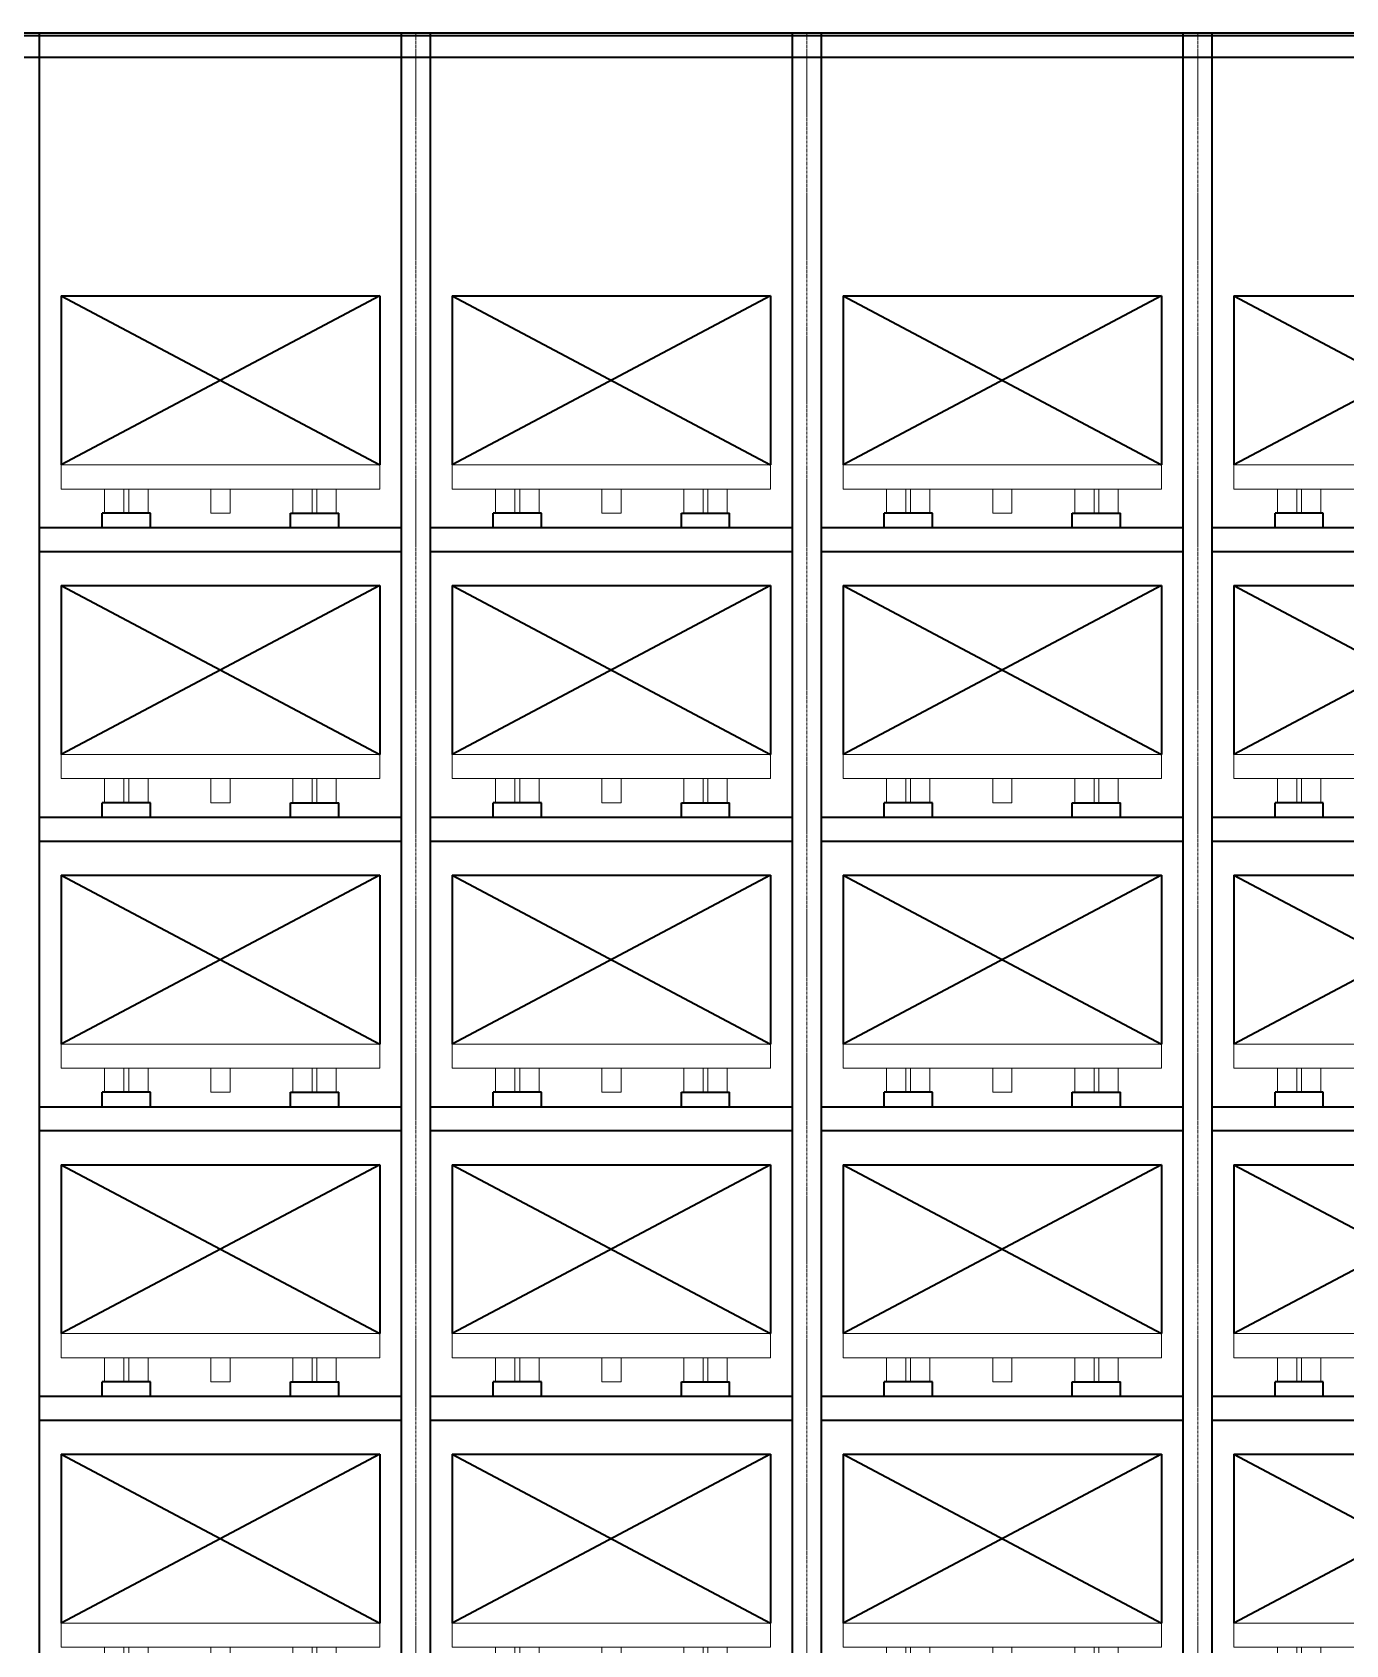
# Model space of a CAD drawing. Header units: millimetres. Extents: x -67280 to 67280, y -47520 to 47520.
# Drawn here: x 6342 to 11785, y 33085 to 39767 of the extents above; entities that cross this region are included whole.
import ezdxf

# ---------------------------------------------------------------- set-up
doc = ezdxf.new("R2010")
doc.units = ezdxf.units.MM
doc.linetypes.add('点画线', pattern=[18, 12, -2, 2, -2])
for name, color, linetype, lineweight in [('ACADCAXA细实线层', 3, 'Continuous', 18), ('EB0', 7, 'Continuous', 35), ('中心线层', 1, '点画线', 18), ('尺寸线层', 4, 'Continuous', 18), ('标注层AM_5', 3, 'Continuous', 25), ('粗实线层AM_0', 7, 'Continuous', 50)]:
    doc.layers.add(name, color=color, linetype=linetype, lineweight=lineweight)

# ---------------------------------------------------------------- blocks, each defined once
blk = doc.blocks.new('*X981')
at = {"layer": 'EB0'}
blk.add_line((1740, 0), (1740, 11200), dxfattribs=at)
blk = doc.blocks.new('*X1005')
at = {"layer": 'ACADCAXA细实线层', "linetype": 'Continuous', "lineweight": 18}
for p, q in [((0, 100), (0, 200)), ((0, 200), (1320, 200)), ((1320, 100), (1320, 200)), ((0, 100), (1320, 100)), ((180, 0), (180, 100)), ((260, 0), (260, 100)), ((280, 0), (280, 100)), ((360, 0), (360, 100)), ((620, 0), (620, 100)), ((700, 0), (700, 100)), ((960, 0), (960, 100)), ((1040, 0), (1040, 100)), ((1060, 0), (1060, 100)), ((1140, 0), (1140, 100)), ((180, 0), (260, 0)), ((280, 0), (360, 0)), ((620, 0), (700, 0)), ((1040, 0), (960, 0)), ((1060, 0), (1140, 0))]:
    blk.add_line(p, q, dxfattribs=at)
at = {"layer": 'EB0'}
for p, q in [((0, 900), (1320, 900)), ((1320, 900), (0, 200)), ((0, 900), (1320, 200)), ((0, 900), (0, 200)), ((1320, 900), (1320, 200))]:
    blk.add_line(p, q, dxfattribs=at)
blk = doc.blocks.new('*X1007')
at = {"layer": 'ACADCAXA细实线层', "linetype": 'Continuous', "lineweight": 18}
for p, q in [((0, 100), (0, 200)), ((0, 200), (1320, 200)), ((1320, 100), (1320, 200)), ((0, 100), (1320, 100)), ((180, 0), (180, 100)), ((260, 0), (260, 100)), ((280, 0), (280, 100)), ((360, 0), (360, 100)), ((620, 0), (620, 100)), ((700, 0), (700, 100)), ((960, 0), (960, 100)), ((1040, 0), (1040, 100)), ((1060, 0), (1060, 100)), ((1140, 0), (1140, 100)), ((180, 0), (260, 0)), ((280, 0), (360, 0)), ((620, 0), (700, 0)), ((1040, 0), (960, 0)), ((1060, 0), (1140, 0))]:
    blk.add_line(p, q, dxfattribs=at)
at = {"layer": 'EB0'}
for p, q in [((0, 900), (1320, 900)), ((1320, 900), (0, 200)), ((0, 900), (1320, 200)), ((0, 900), (0, 200)), ((1320, 900), (1320, 200))]:
    blk.add_line(p, q, dxfattribs=at)
blk = doc.blocks.new('*X1008')
at = {"layer": 'EB0'}
for p, q in [((260, 100), (260, 160)), ((460, 160), (260, 160)), ((260, 100), (260, 160)), ((460, 160), (260, 160)), ((460, 100), (460, 160)), ((460, 100), (460, 160)), ((1040, 100), (1040, 160)), ((1040, 160), (1240, 160)), ((1040, 100), (1040, 160)), ((1040, 160), (1240, 160)), ((1240, 100), (1240, 160)), ((1240, 100), (1240, 160)), ((0, 100), (1500, 100)), ((1500, 0), (0, 0))]:
    blk.add_line(p, q, dxfattribs=at)
at = {"layer": '标注层AM_5'}
for p, q in [((0, 100), (1500, 100)), ((1500, 100), (0, 100)), ((0, 0), (1500, 0))]:
    blk.add_line(p, q, dxfattribs=at)
blk = doc.blocks.new('*X1009')
at = {"layer": 'ACADCAXA细实线层', "linetype": 'Continuous', "lineweight": 18}
for p, q in [((0, 100), (0, 200)), ((0, 200), (1320, 200)), ((1320, 100), (1320, 200)), ((0, 100), (1320, 100)), ((180, 0), (180, 100)), ((260, 0), (260, 100)), ((280, 0), (280, 100)), ((360, 0), (360, 100)), ((620, 0), (620, 100)), ((700, 0), (700, 100)), ((960, 0), (960, 100)), ((1040, 0), (1040, 100)), ((1060, 0), (1060, 100)), ((1140, 0), (1140, 100)), ((180, 0), (260, 0)), ((280, 0), (360, 0)), ((620, 0), (700, 0)), ((1040, 0), (960, 0)), ((1060, 0), (1140, 0))]:
    blk.add_line(p, q, dxfattribs=at)
at = {"layer": 'EB0'}
for p, q in [((0, 900), (1320, 900)), ((1320, 900), (0, 200)), ((0, 900), (1320, 200)), ((0, 900), (0, 200)), ((1320, 900), (1320, 200))]:
    blk.add_line(p, q, dxfattribs=at)
blk = doc.blocks.new('*X1010')
at = {"layer": 'EB0'}
for p, q in [((260, 100), (260, 160)), ((460, 160), (260, 160)), ((260, 100), (260, 160)), ((460, 160), (260, 160)), ((460, 100), (460, 160)), ((460, 100), (460, 160)), ((1040, 100), (1040, 160)), ((1040, 160), (1240, 160)), ((1040, 100), (1040, 160)), ((1040, 160), (1240, 160)), ((1240, 100), (1240, 160)), ((1240, 100), (1240, 160)), ((0, 100), (1500, 100)), ((1500, 0), (0, 0))]:
    blk.add_line(p, q, dxfattribs=at)
at = {"layer": '标注层AM_5'}
for p, q in [((0, 100), (1500, 100)), ((1500, 100), (0, 100)), ((0, 0), (1500, 0))]:
    blk.add_line(p, q, dxfattribs=at)
blk = doc.blocks.new('*X1011')
at = {"layer": 'ACADCAXA细实线层', "linetype": 'Continuous', "lineweight": 18}
for p, q in [((0, 100), (0, 200)), ((0, 200), (1320, 200)), ((1320, 100), (1320, 200)), ((0, 100), (1320, 100)), ((180, 0), (180, 100)), ((260, 0), (260, 100)), ((280, 0), (280, 100)), ((360, 0), (360, 100)), ((620, 0), (620, 100)), ((700, 0), (700, 100)), ((960, 0), (960, 100)), ((1040, 0), (1040, 100)), ((1060, 0), (1060, 100)), ((1140, 0), (1140, 100)), ((180, 0), (260, 0)), ((280, 0), (360, 0)), ((620, 0), (700, 0)), ((1040, 0), (960, 0)), ((1060, 0), (1140, 0))]:
    blk.add_line(p, q, dxfattribs=at)
at = {"layer": 'EB0'}
for p, q in [((0, 900), (1320, 900)), ((1320, 900), (0, 200)), ((0, 900), (1320, 200)), ((0, 900), (0, 200)), ((1320, 900), (1320, 200))]:
    blk.add_line(p, q, dxfattribs=at)
blk = doc.blocks.new('*X1012')
at = {"layer": 'EB0'}
for p, q in [((260, 100), (260, 160)), ((460, 160), (260, 160)), ((260, 100), (260, 160)), ((460, 160), (260, 160)), ((460, 100), (460, 160)), ((460, 100), (460, 160)), ((1040, 100), (1040, 160)), ((1040, 160), (1240, 160)), ((1040, 100), (1040, 160)), ((1040, 160), (1240, 160)), ((1240, 100), (1240, 160)), ((1240, 100), (1240, 160)), ((0, 100), (1500, 100)), ((1500, 0), (0, 0))]:
    blk.add_line(p, q, dxfattribs=at)
at = {"layer": '标注层AM_5'}
for p, q in [((0, 100), (1500, 100)), ((1500, 100), (0, 100)), ((0, 0), (1500, 0))]:
    blk.add_line(p, q, dxfattribs=at)
blk = doc.blocks.new('*X1013')
at = {"layer": 'ACADCAXA细实线层', "linetype": 'Continuous', "lineweight": 18}
for p, q in [((0, 100), (0, 200)), ((0, 200), (1320, 200)), ((1320, 100), (1320, 200)), ((0, 100), (1320, 100)), ((180, 0), (180, 100)), ((260, 0), (260, 100)), ((280, 0), (280, 100)), ((360, 0), (360, 100)), ((620, 0), (620, 100)), ((700, 0), (700, 100)), ((960, 0), (960, 100)), ((1040, 0), (1040, 100)), ((1060, 0), (1060, 100)), ((1140, 0), (1140, 100)), ((180, 0), (260, 0)), ((280, 0), (360, 0)), ((620, 0), (700, 0)), ((1040, 0), (960, 0)), ((1060, 0), (1140, 0))]:
    blk.add_line(p, q, dxfattribs=at)
at = {"layer": 'EB0'}
for p, q in [((0, 900), (1320, 900)), ((1320, 900), (0, 200)), ((0, 900), (1320, 200)), ((0, 900), (0, 200)), ((1320, 900), (1320, 200))]:
    blk.add_line(p, q, dxfattribs=at)
blk = doc.blocks.new('*X1014')
at = {"layer": 'EB0'}
for p, q in [((260, 100), (260, 160)), ((460, 160), (260, 160)), ((260, 100), (260, 160)), ((460, 160), (260, 160)), ((460, 100), (460, 160)), ((460, 100), (460, 160)), ((1040, 100), (1040, 160)), ((1040, 160), (1240, 160)), ((1040, 100), (1040, 160)), ((1040, 160), (1240, 160)), ((1240, 100), (1240, 160)), ((1240, 100), (1240, 160)), ((0, 100), (1500, 100)), ((1500, 0), (0, 0))]:
    blk.add_line(p, q, dxfattribs=at)
at = {"layer": '标注层AM_5'}
for p, q in [((0, 100), (1500, 100)), ((1500, 100), (0, 100)), ((0, 0), (1500, 0))]:
    blk.add_line(p, q, dxfattribs=at)
blk = doc.blocks.new('*X998')
at = {"layer": 'EB0'}
for p, q in [((120, 0), (120, 11200)), ((1620, 0), (1620, 11200)), ((1740, 0), (1740, 11200))]:
    blk.add_line(p, q, dxfattribs=at)
at = {"layer": '中心线层'}
blk.add_line((1680, -3), (1680, 11203), dxfattribs=at)
at = {"layer": 'EB0'}
for name, p in [('*X1013', (210, 9210)), ('*X1011', (210, 8010)), ('*X1009', (210, 6810)), ('*X1007', (210, 5610)), ('*X1005', (210, 4410))]:
    blk.add_blockref(name, p, dxfattribs=at)
at = {"layer": '粗实线层AM_0'}
for name, p in [('*X1014', (120, 9050)), ('*X1012', (120, 7850)), ('*X1010', (120, 6650)), ('*X1008', (120, 5450))]:
    blk.add_blockref(name, p, dxfattribs=at)
blk = doc.blocks.new('*X1022')
at = {"layer": 'ACADCAXA细实线层', "linetype": 'Continuous', "lineweight": 18}
for p, q in [((0, 100), (0, 200)), ((0, 200), (1320, 200)), ((1320, 100), (1320, 200)), ((0, 100), (1320, 100)), ((180, 0), (180, 100)), ((260, 0), (260, 100)), ((280, 0), (280, 100)), ((360, 0), (360, 100)), ((620, 0), (620, 100)), ((700, 0), (700, 100)), ((960, 0), (960, 100)), ((1040, 0), (1040, 100)), ((1060, 0), (1060, 100)), ((1140, 0), (1140, 100)), ((180, 0), (260, 0)), ((280, 0), (360, 0)), ((620, 0), (700, 0)), ((1040, 0), (960, 0)), ((1060, 0), (1140, 0))]:
    blk.add_line(p, q, dxfattribs=at)
at = {"layer": 'EB0'}
for p, q in [((0, 900), (1320, 900)), ((1320, 900), (0, 200)), ((0, 900), (1320, 200)), ((0, 900), (0, 200)), ((1320, 900), (1320, 200))]:
    blk.add_line(p, q, dxfattribs=at)
blk = doc.blocks.new('*X1024')
at = {"layer": 'ACADCAXA细实线层', "linetype": 'Continuous', "lineweight": 18}
for p, q in [((0, 100), (0, 200)), ((0, 200), (1320, 200)), ((1320, 100), (1320, 200)), ((0, 100), (1320, 100)), ((180, 0), (180, 100)), ((260, 0), (260, 100)), ((280, 0), (280, 100)), ((360, 0), (360, 100)), ((620, 0), (620, 100)), ((700, 0), (700, 100)), ((960, 0), (960, 100)), ((1040, 0), (1040, 100)), ((1060, 0), (1060, 100)), ((1140, 0), (1140, 100)), ((180, 0), (260, 0)), ((280, 0), (360, 0)), ((620, 0), (700, 0)), ((1040, 0), (960, 0)), ((1060, 0), (1140, 0))]:
    blk.add_line(p, q, dxfattribs=at)
at = {"layer": 'EB0'}
for p, q in [((0, 900), (1320, 900)), ((1320, 900), (0, 200)), ((0, 900), (1320, 200)), ((0, 900), (0, 200)), ((1320, 900), (1320, 200))]:
    blk.add_line(p, q, dxfattribs=at)
blk = doc.blocks.new('*X1025')
at = {"layer": 'EB0'}
for p, q in [((260, 100), (260, 160)), ((460, 160), (260, 160)), ((260, 100), (260, 160)), ((460, 160), (260, 160)), ((460, 100), (460, 160)), ((460, 100), (460, 160)), ((1040, 100), (1040, 160)), ((1040, 160), (1240, 160)), ((1040, 100), (1040, 160)), ((1040, 160), (1240, 160)), ((1240, 100), (1240, 160)), ((1240, 100), (1240, 160)), ((0, 100), (1500, 100)), ((1500, 0), (0, 0))]:
    blk.add_line(p, q, dxfattribs=at)
at = {"layer": '标注层AM_5'}
for p, q in [((0, 100), (1500, 100)), ((1500, 100), (0, 100)), ((0, 0), (1500, 0))]:
    blk.add_line(p, q, dxfattribs=at)
blk = doc.blocks.new('*X1026')
at = {"layer": 'ACADCAXA细实线层', "linetype": 'Continuous', "lineweight": 18}
for p, q in [((0, 100), (0, 200)), ((0, 200), (1320, 200)), ((1320, 100), (1320, 200)), ((0, 100), (1320, 100)), ((180, 0), (180, 100)), ((260, 0), (260, 100)), ((280, 0), (280, 100)), ((360, 0), (360, 100)), ((620, 0), (620, 100)), ((700, 0), (700, 100)), ((960, 0), (960, 100)), ((1040, 0), (1040, 100)), ((1060, 0), (1060, 100)), ((1140, 0), (1140, 100)), ((180, 0), (260, 0)), ((280, 0), (360, 0)), ((620, 0), (700, 0)), ((1040, 0), (960, 0)), ((1060, 0), (1140, 0))]:
    blk.add_line(p, q, dxfattribs=at)
at = {"layer": 'EB0'}
for p, q in [((0, 900), (1320, 900)), ((1320, 900), (0, 200)), ((0, 900), (1320, 200)), ((0, 900), (0, 200)), ((1320, 900), (1320, 200))]:
    blk.add_line(p, q, dxfattribs=at)
blk = doc.blocks.new('*X1027')
at = {"layer": 'EB0'}
for p, q in [((260, 100), (260, 160)), ((460, 160), (260, 160)), ((260, 100), (260, 160)), ((460, 160), (260, 160)), ((460, 100), (460, 160)), ((460, 100), (460, 160)), ((1040, 100), (1040, 160)), ((1040, 160), (1240, 160)), ((1040, 100), (1040, 160)), ((1040, 160), (1240, 160)), ((1240, 100), (1240, 160)), ((1240, 100), (1240, 160)), ((0, 100), (1500, 100)), ((1500, 0), (0, 0))]:
    blk.add_line(p, q, dxfattribs=at)
at = {"layer": '标注层AM_5'}
for p, q in [((0, 100), (1500, 100)), ((1500, 100), (0, 100)), ((0, 0), (1500, 0))]:
    blk.add_line(p, q, dxfattribs=at)
blk = doc.blocks.new('*X1028')
at = {"layer": 'ACADCAXA细实线层', "linetype": 'Continuous', "lineweight": 18}
for p, q in [((0, 100), (0, 200)), ((0, 200), (1320, 200)), ((1320, 100), (1320, 200)), ((0, 100), (1320, 100)), ((180, 0), (180, 100)), ((260, 0), (260, 100)), ((280, 0), (280, 100)), ((360, 0), (360, 100)), ((620, 0), (620, 100)), ((700, 0), (700, 100)), ((960, 0), (960, 100)), ((1040, 0), (1040, 100)), ((1060, 0), (1060, 100)), ((1140, 0), (1140, 100)), ((180, 0), (260, 0)), ((280, 0), (360, 0)), ((620, 0), (700, 0)), ((1040, 0), (960, 0)), ((1060, 0), (1140, 0))]:
    blk.add_line(p, q, dxfattribs=at)
at = {"layer": 'EB0'}
for p, q in [((0, 900), (1320, 900)), ((1320, 900), (0, 200)), ((0, 900), (1320, 200)), ((0, 900), (0, 200)), ((1320, 900), (1320, 200))]:
    blk.add_line(p, q, dxfattribs=at)
blk = doc.blocks.new('*X1029')
at = {"layer": 'EB0'}
for p, q in [((260, 100), (260, 160)), ((460, 160), (260, 160)), ((260, 100), (260, 160)), ((460, 160), (260, 160)), ((460, 100), (460, 160)), ((460, 100), (460, 160)), ((1040, 100), (1040, 160)), ((1040, 160), (1240, 160)), ((1040, 100), (1040, 160)), ((1040, 160), (1240, 160)), ((1240, 100), (1240, 160)), ((1240, 100), (1240, 160)), ((0, 100), (1500, 100)), ((1500, 0), (0, 0))]:
    blk.add_line(p, q, dxfattribs=at)
at = {"layer": '标注层AM_5'}
for p, q in [((0, 100), (1500, 100)), ((1500, 100), (0, 100)), ((0, 0), (1500, 0))]:
    blk.add_line(p, q, dxfattribs=at)
blk = doc.blocks.new('*X1030')
at = {"layer": 'ACADCAXA细实线层', "linetype": 'Continuous', "lineweight": 18}
for p, q in [((0, 100), (0, 200)), ((0, 200), (1320, 200)), ((1320, 100), (1320, 200)), ((0, 100), (1320, 100)), ((180, 0), (180, 100)), ((260, 0), (260, 100)), ((280, 0), (280, 100)), ((360, 0), (360, 100)), ((620, 0), (620, 100)), ((700, 0), (700, 100)), ((960, 0), (960, 100)), ((1040, 0), (1040, 100)), ((1060, 0), (1060, 100)), ((1140, 0), (1140, 100)), ((180, 0), (260, 0)), ((280, 0), (360, 0)), ((620, 0), (700, 0)), ((1040, 0), (960, 0)), ((1060, 0), (1140, 0))]:
    blk.add_line(p, q, dxfattribs=at)
at = {"layer": 'EB0'}
for p, q in [((0, 900), (1320, 900)), ((1320, 900), (0, 200)), ((0, 900), (1320, 200)), ((0, 900), (0, 200)), ((1320, 900), (1320, 200))]:
    blk.add_line(p, q, dxfattribs=at)
blk = doc.blocks.new('*X1031')
at = {"layer": 'EB0'}
for p, q in [((260, 100), (260, 160)), ((460, 160), (260, 160)), ((260, 100), (260, 160)), ((460, 160), (260, 160)), ((460, 100), (460, 160)), ((460, 100), (460, 160)), ((1040, 100), (1040, 160)), ((1040, 160), (1240, 160)), ((1040, 100), (1040, 160)), ((1040, 160), (1240, 160)), ((1240, 100), (1240, 160)), ((1240, 100), (1240, 160)), ((0, 100), (1500, 100)), ((1500, 0), (0, 0))]:
    blk.add_line(p, q, dxfattribs=at)
at = {"layer": '标注层AM_5'}
for p, q in [((0, 100), (1500, 100)), ((1500, 100), (0, 100)), ((0, 0), (1500, 0))]:
    blk.add_line(p, q, dxfattribs=at)
blk = doc.blocks.new('*X1015')
at = {"layer": 'EB0'}
for p, q in [((0, 0), (0, 11200)), ((120, 0), (120, 11200)), ((1620, 0), (1620, 11200)), ((1740, 0), (1740, 11200))]:
    blk.add_line(p, q, dxfattribs=at)
at = {"layer": '中心线层'}
for p, q in [((60, -3), (60, 11203)), ((1680, -3), (1680, 11203))]:
    blk.add_line(p, q, dxfattribs=at)
at = {"layer": 'EB0'}
for name, p in [('*X1030', (210, 9210)), ('*X1028', (210, 8010)), ('*X1026', (210, 6810)), ('*X1024', (210, 5610)), ('*X1022', (210, 4410))]:
    blk.add_blockref(name, p, dxfattribs=at)
at = {"layer": '粗实线层AM_0'}
for name, p in [('*X1031', (120, 9050)), ('*X1029', (120, 7850)), ('*X1027', (120, 6650)), ('*X1025', (120, 5450))]:
    blk.add_blockref(name, p, dxfattribs=at)
blk = doc.blocks.new('*X1039')
at = {"layer": 'ACADCAXA细实线层', "linetype": 'Continuous', "lineweight": 18}
for p, q in [((0, 100), (0, 200)), ((0, 200), (1320, 200)), ((1320, 100), (1320, 200)), ((0, 100), (1320, 100)), ((180, 0), (180, 100)), ((260, 0), (260, 100)), ((280, 0), (280, 100)), ((360, 0), (360, 100)), ((620, 0), (620, 100)), ((700, 0), (700, 100)), ((960, 0), (960, 100)), ((1040, 0), (1040, 100)), ((1060, 0), (1060, 100)), ((1140, 0), (1140, 100)), ((180, 0), (260, 0)), ((280, 0), (360, 0)), ((620, 0), (700, 0)), ((1040, 0), (960, 0)), ((1060, 0), (1140, 0))]:
    blk.add_line(p, q, dxfattribs=at)
at = {"layer": 'EB0'}
for p, q in [((0, 900), (1320, 900)), ((1320, 900), (0, 200)), ((0, 900), (1320, 200)), ((0, 900), (0, 200)), ((1320, 900), (1320, 200))]:
    blk.add_line(p, q, dxfattribs=at)
blk = doc.blocks.new('*X1041')
at = {"layer": 'ACADCAXA细实线层', "linetype": 'Continuous', "lineweight": 18}
for p, q in [((0, 100), (0, 200)), ((0, 200), (1320, 200)), ((1320, 100), (1320, 200)), ((0, 100), (1320, 100)), ((180, 0), (180, 100)), ((260, 0), (260, 100)), ((280, 0), (280, 100)), ((360, 0), (360, 100)), ((620, 0), (620, 100)), ((700, 0), (700, 100)), ((960, 0), (960, 100)), ((1040, 0), (1040, 100)), ((1060, 0), (1060, 100)), ((1140, 0), (1140, 100)), ((180, 0), (260, 0)), ((280, 0), (360, 0)), ((620, 0), (700, 0)), ((1040, 0), (960, 0)), ((1060, 0), (1140, 0))]:
    blk.add_line(p, q, dxfattribs=at)
at = {"layer": 'EB0'}
for p, q in [((0, 900), (1320, 900)), ((1320, 900), (0, 200)), ((0, 900), (1320, 200)), ((0, 900), (0, 200)), ((1320, 900), (1320, 200))]:
    blk.add_line(p, q, dxfattribs=at)
blk = doc.blocks.new('*X1042')
at = {"layer": 'EB0'}
for p, q in [((260, 100), (260, 160)), ((460, 160), (260, 160)), ((260, 100), (260, 160)), ((460, 160), (260, 160)), ((460, 100), (460, 160)), ((460, 100), (460, 160)), ((1040, 100), (1040, 160)), ((1040, 160), (1240, 160)), ((1040, 100), (1040, 160)), ((1040, 160), (1240, 160)), ((1240, 100), (1240, 160)), ((1240, 100), (1240, 160)), ((0, 100), (1500, 100)), ((1500, 0), (0, 0))]:
    blk.add_line(p, q, dxfattribs=at)
at = {"layer": '标注层AM_5'}
for p, q in [((0, 100), (1500, 100)), ((1500, 100), (0, 100)), ((0, 0), (1500, 0))]:
    blk.add_line(p, q, dxfattribs=at)
blk = doc.blocks.new('*X1043')
at = {"layer": 'ACADCAXA细实线层', "linetype": 'Continuous', "lineweight": 18}
for p, q in [((0, 100), (0, 200)), ((0, 200), (1320, 200)), ((1320, 100), (1320, 200)), ((0, 100), (1320, 100)), ((180, 0), (180, 100)), ((260, 0), (260, 100)), ((280, 0), (280, 100)), ((360, 0), (360, 100)), ((620, 0), (620, 100)), ((700, 0), (700, 100)), ((960, 0), (960, 100)), ((1040, 0), (1040, 100)), ((1060, 0), (1060, 100)), ((1140, 0), (1140, 100)), ((180, 0), (260, 0)), ((280, 0), (360, 0)), ((620, 0), (700, 0)), ((1040, 0), (960, 0)), ((1060, 0), (1140, 0))]:
    blk.add_line(p, q, dxfattribs=at)
at = {"layer": 'EB0'}
for p, q in [((0, 900), (1320, 900)), ((1320, 900), (0, 200)), ((0, 900), (1320, 200)), ((0, 900), (0, 200)), ((1320, 900), (1320, 200))]:
    blk.add_line(p, q, dxfattribs=at)
blk = doc.blocks.new('*X1044')
at = {"layer": 'EB0'}
for p, q in [((260, 100), (260, 160)), ((460, 160), (260, 160)), ((260, 100), (260, 160)), ((460, 160), (260, 160)), ((460, 100), (460, 160)), ((460, 100), (460, 160)), ((1040, 100), (1040, 160)), ((1040, 160), (1240, 160)), ((1040, 100), (1040, 160)), ((1040, 160), (1240, 160)), ((1240, 100), (1240, 160)), ((1240, 100), (1240, 160)), ((0, 100), (1500, 100)), ((1500, 0), (0, 0))]:
    blk.add_line(p, q, dxfattribs=at)
at = {"layer": '标注层AM_5'}
for p, q in [((0, 100), (1500, 100)), ((1500, 100), (0, 100)), ((0, 0), (1500, 0))]:
    blk.add_line(p, q, dxfattribs=at)
blk = doc.blocks.new('*X1045')
at = {"layer": 'ACADCAXA细实线层', "linetype": 'Continuous', "lineweight": 18}
for p, q in [((0, 100), (0, 200)), ((0, 200), (1320, 200)), ((1320, 100), (1320, 200)), ((0, 100), (1320, 100)), ((180, 0), (180, 100)), ((260, 0), (260, 100)), ((280, 0), (280, 100)), ((360, 0), (360, 100)), ((620, 0), (620, 100)), ((700, 0), (700, 100)), ((960, 0), (960, 100)), ((1040, 0), (1040, 100)), ((1060, 0), (1060, 100)), ((1140, 0), (1140, 100)), ((180, 0), (260, 0)), ((280, 0), (360, 0)), ((620, 0), (700, 0)), ((1040, 0), (960, 0)), ((1060, 0), (1140, 0))]:
    blk.add_line(p, q, dxfattribs=at)
at = {"layer": 'EB0'}
for p, q in [((0, 900), (1320, 900)), ((1320, 900), (0, 200)), ((0, 900), (1320, 200)), ((0, 900), (0, 200)), ((1320, 900), (1320, 200))]:
    blk.add_line(p, q, dxfattribs=at)
blk = doc.blocks.new('*X1046')
at = {"layer": 'EB0'}
for p, q in [((260, 100), (260, 160)), ((460, 160), (260, 160)), ((260, 100), (260, 160)), ((460, 160), (260, 160)), ((460, 100), (460, 160)), ((460, 100), (460, 160)), ((1040, 100), (1040, 160)), ((1040, 160), (1240, 160)), ((1040, 100), (1040, 160)), ((1040, 160), (1240, 160)), ((1240, 100), (1240, 160)), ((1240, 100), (1240, 160)), ((0, 100), (1500, 100)), ((1500, 0), (0, 0))]:
    blk.add_line(p, q, dxfattribs=at)
at = {"layer": '标注层AM_5'}
for p, q in [((0, 100), (1500, 100)), ((1500, 100), (0, 100)), ((0, 0), (1500, 0))]:
    blk.add_line(p, q, dxfattribs=at)
blk = doc.blocks.new('*X1047')
at = {"layer": 'ACADCAXA细实线层', "linetype": 'Continuous', "lineweight": 18}
for p, q in [((0, 100), (0, 200)), ((0, 200), (1320, 200)), ((1320, 100), (1320, 200)), ((0, 100), (1320, 100)), ((180, 0), (180, 100)), ((260, 0), (260, 100)), ((280, 0), (280, 100)), ((360, 0), (360, 100)), ((620, 0), (620, 100)), ((700, 0), (700, 100)), ((960, 0), (960, 100)), ((1040, 0), (1040, 100)), ((1060, 0), (1060, 100)), ((1140, 0), (1140, 100)), ((180, 0), (260, 0)), ((280, 0), (360, 0)), ((620, 0), (700, 0)), ((1040, 0), (960, 0)), ((1060, 0), (1140, 0))]:
    blk.add_line(p, q, dxfattribs=at)
at = {"layer": 'EB0'}
for p, q in [((0, 900), (1320, 900)), ((1320, 900), (0, 200)), ((0, 900), (1320, 200)), ((0, 900), (0, 200)), ((1320, 900), (1320, 200))]:
    blk.add_line(p, q, dxfattribs=at)
blk = doc.blocks.new('*X1048')
at = {"layer": 'EB0'}
for p, q in [((260, 100), (260, 160)), ((460, 160), (260, 160)), ((260, 100), (260, 160)), ((460, 160), (260, 160)), ((460, 100), (460, 160)), ((460, 100), (460, 160)), ((1040, 100), (1040, 160)), ((1040, 160), (1240, 160)), ((1040, 100), (1040, 160)), ((1040, 160), (1240, 160)), ((1240, 100), (1240, 160)), ((1240, 100), (1240, 160)), ((0, 100), (1500, 100)), ((1500, 0), (0, 0))]:
    blk.add_line(p, q, dxfattribs=at)
at = {"layer": '标注层AM_5'}
for p, q in [((0, 100), (1500, 100)), ((1500, 100), (0, 100)), ((0, 0), (1500, 0))]:
    blk.add_line(p, q, dxfattribs=at)
blk = doc.blocks.new('*X1032')
at = {"layer": 'EB0'}
for p, q in [((0, 0), (0, 11200)), ((120, 0), (120, 11200)), ((1620, 0), (1620, 11200)), ((1740, 0), (1740, 11200))]:
    blk.add_line(p, q, dxfattribs=at)
at = {"layer": '中心线层'}
for p, q in [((60, -3), (60, 11203)), ((1680, -3), (1680, 11203))]:
    blk.add_line(p, q, dxfattribs=at)
at = {"layer": 'EB0'}
for name, p in [('*X1047', (210, 9210)), ('*X1045', (210, 8010)), ('*X1043', (210, 6810)), ('*X1041', (210, 5610)), ('*X1039', (210, 4410))]:
    blk.add_blockref(name, p, dxfattribs=at)
at = {"layer": '粗实线层AM_0'}
for name, p in [('*X1048', (120, 9050)), ('*X1046', (120, 7850)), ('*X1044', (120, 6650)), ('*X1042', (120, 5450))]:
    blk.add_blockref(name, p, dxfattribs=at)
blk = doc.blocks.new('*X1056')
at = {"layer": 'ACADCAXA细实线层', "linetype": 'Continuous', "lineweight": 18}
for p, q in [((0, 100), (0, 200)), ((0, 200), (1320, 200)), ((1320, 100), (1320, 200)), ((0, 100), (1320, 100)), ((180, 0), (180, 100)), ((260, 0), (260, 100)), ((280, 0), (280, 100)), ((360, 0), (360, 100)), ((620, 0), (620, 100)), ((700, 0), (700, 100)), ((960, 0), (960, 100)), ((1040, 0), (1040, 100)), ((1060, 0), (1060, 100)), ((1140, 0), (1140, 100)), ((180, 0), (260, 0)), ((280, 0), (360, 0)), ((620, 0), (700, 0)), ((1040, 0), (960, 0)), ((1060, 0), (1140, 0))]:
    blk.add_line(p, q, dxfattribs=at)
at = {"layer": 'EB0'}
for p, q in [((0, 900), (1320, 900)), ((1320, 900), (0, 200)), ((0, 900), (1320, 200)), ((0, 900), (0, 200)), ((1320, 900), (1320, 200))]:
    blk.add_line(p, q, dxfattribs=at)
blk = doc.blocks.new('*X1058')
at = {"layer": 'ACADCAXA细实线层', "linetype": 'Continuous', "lineweight": 18}
for p, q in [((0, 100), (0, 200)), ((0, 200), (1320, 200)), ((1320, 100), (1320, 200)), ((0, 100), (1320, 100)), ((180, 0), (180, 100)), ((260, 0), (260, 100)), ((280, 0), (280, 100)), ((360, 0), (360, 100)), ((620, 0), (620, 100)), ((700, 0), (700, 100)), ((960, 0), (960, 100)), ((1040, 0), (1040, 100)), ((1060, 0), (1060, 100)), ((1140, 0), (1140, 100)), ((180, 0), (260, 0)), ((280, 0), (360, 0)), ((620, 0), (700, 0)), ((1040, 0), (960, 0)), ((1060, 0), (1140, 0))]:
    blk.add_line(p, q, dxfattribs=at)
at = {"layer": 'EB0'}
for p, q in [((0, 900), (1320, 900)), ((1320, 900), (0, 200)), ((0, 900), (1320, 200)), ((0, 900), (0, 200)), ((1320, 900), (1320, 200))]:
    blk.add_line(p, q, dxfattribs=at)
blk = doc.blocks.new('*X1059')
at = {"layer": 'EB0'}
for p, q in [((260, 100), (260, 160)), ((460, 160), (260, 160)), ((260, 100), (260, 160)), ((460, 160), (260, 160)), ((460, 100), (460, 160)), ((460, 100), (460, 160)), ((1040, 100), (1040, 160)), ((1040, 160), (1240, 160)), ((1040, 100), (1040, 160)), ((1040, 160), (1240, 160)), ((1240, 100), (1240, 160)), ((1240, 100), (1240, 160)), ((0, 100), (1500, 100)), ((1500, 0), (0, 0))]:
    blk.add_line(p, q, dxfattribs=at)
at = {"layer": '标注层AM_5'}
for p, q in [((0, 100), (1500, 100)), ((1500, 100), (0, 100)), ((0, 0), (1500, 0))]:
    blk.add_line(p, q, dxfattribs=at)
blk = doc.blocks.new('*X1060')
at = {"layer": 'ACADCAXA细实线层', "linetype": 'Continuous', "lineweight": 18}
for p, q in [((0, 100), (0, 200)), ((0, 200), (1320, 200)), ((1320, 100), (1320, 200)), ((0, 100), (1320, 100)), ((180, 0), (180, 100)), ((260, 0), (260, 100)), ((280, 0), (280, 100)), ((360, 0), (360, 100)), ((620, 0), (620, 100)), ((700, 0), (700, 100)), ((960, 0), (960, 100)), ((1040, 0), (1040, 100)), ((1060, 0), (1060, 100)), ((1140, 0), (1140, 100)), ((180, 0), (260, 0)), ((280, 0), (360, 0)), ((620, 0), (700, 0)), ((1040, 0), (960, 0)), ((1060, 0), (1140, 0))]:
    blk.add_line(p, q, dxfattribs=at)
at = {"layer": 'EB0'}
for p, q in [((0, 900), (1320, 900)), ((1320, 900), (0, 200)), ((0, 900), (1320, 200)), ((0, 900), (0, 200)), ((1320, 900), (1320, 200))]:
    blk.add_line(p, q, dxfattribs=at)
blk = doc.blocks.new('*X1061')
at = {"layer": 'EB0'}
for p, q in [((260, 100), (260, 160)), ((460, 160), (260, 160)), ((260, 100), (260, 160)), ((460, 160), (260, 160)), ((460, 100), (460, 160)), ((460, 100), (460, 160)), ((1040, 100), (1040, 160)), ((1040, 160), (1240, 160)), ((1040, 100), (1040, 160)), ((1040, 160), (1240, 160)), ((1240, 100), (1240, 160)), ((1240, 100), (1240, 160)), ((0, 100), (1500, 100)), ((1500, 0), (0, 0))]:
    blk.add_line(p, q, dxfattribs=at)
at = {"layer": '标注层AM_5'}
for p, q in [((0, 100), (1500, 100)), ((1500, 100), (0, 100)), ((0, 0), (1500, 0))]:
    blk.add_line(p, q, dxfattribs=at)
blk = doc.blocks.new('*X1062')
at = {"layer": 'ACADCAXA细实线层', "linetype": 'Continuous', "lineweight": 18}
for p, q in [((0, 100), (0, 200)), ((0, 200), (1320, 200)), ((1320, 100), (1320, 200)), ((0, 100), (1320, 100)), ((180, 0), (180, 100)), ((260, 0), (260, 100)), ((280, 0), (280, 100)), ((360, 0), (360, 100)), ((620, 0), (620, 100)), ((700, 0), (700, 100)), ((960, 0), (960, 100)), ((1040, 0), (1040, 100)), ((1060, 0), (1060, 100)), ((1140, 0), (1140, 100)), ((180, 0), (260, 0)), ((280, 0), (360, 0)), ((620, 0), (700, 0)), ((1040, 0), (960, 0)), ((1060, 0), (1140, 0))]:
    blk.add_line(p, q, dxfattribs=at)
at = {"layer": 'EB0'}
for p, q in [((0, 900), (1320, 900)), ((1320, 900), (0, 200)), ((0, 900), (1320, 200)), ((0, 900), (0, 200)), ((1320, 900), (1320, 200))]:
    blk.add_line(p, q, dxfattribs=at)
blk = doc.blocks.new('*X1063')
at = {"layer": 'EB0'}
for p, q in [((260, 100), (260, 160)), ((460, 160), (260, 160)), ((260, 100), (260, 160)), ((460, 160), (260, 160)), ((460, 100), (460, 160)), ((460, 100), (460, 160)), ((1040, 100), (1040, 160)), ((1040, 160), (1240, 160)), ((1040, 100), (1040, 160)), ((1040, 160), (1240, 160)), ((1240, 100), (1240, 160)), ((1240, 100), (1240, 160)), ((0, 100), (1500, 100)), ((1500, 0), (0, 0))]:
    blk.add_line(p, q, dxfattribs=at)
at = {"layer": '标注层AM_5'}
for p, q in [((0, 100), (1500, 100)), ((1500, 100), (0, 100)), ((0, 0), (1500, 0))]:
    blk.add_line(p, q, dxfattribs=at)
blk = doc.blocks.new('*X1064')
at = {"layer": 'ACADCAXA细实线层', "linetype": 'Continuous', "lineweight": 18}
for p, q in [((0, 100), (0, 200)), ((0, 200), (1320, 200)), ((1320, 100), (1320, 200)), ((0, 100), (1320, 100)), ((180, 0), (180, 100)), ((260, 0), (260, 100)), ((280, 0), (280, 100)), ((360, 0), (360, 100)), ((620, 0), (620, 100)), ((700, 0), (700, 100)), ((960, 0), (960, 100)), ((1040, 0), (1040, 100)), ((1060, 0), (1060, 100)), ((1140, 0), (1140, 100)), ((180, 0), (260, 0)), ((280, 0), (360, 0)), ((620, 0), (700, 0)), ((1040, 0), (960, 0)), ((1060, 0), (1140, 0))]:
    blk.add_line(p, q, dxfattribs=at)
at = {"layer": 'EB0'}
for p, q in [((0, 900), (1320, 900)), ((1320, 900), (0, 200)), ((0, 900), (1320, 200)), ((0, 900), (0, 200)), ((1320, 900), (1320, 200))]:
    blk.add_line(p, q, dxfattribs=at)
blk = doc.blocks.new('*X1065')
at = {"layer": 'EB0'}
for p, q in [((260, 100), (260, 160)), ((460, 160), (260, 160)), ((260, 100), (260, 160)), ((460, 160), (260, 160)), ((460, 100), (460, 160)), ((460, 100), (460, 160)), ((1040, 100), (1040, 160)), ((1040, 160), (1240, 160)), ((1040, 100), (1040, 160)), ((1040, 160), (1240, 160)), ((1240, 100), (1240, 160)), ((1240, 100), (1240, 160)), ((0, 100), (1500, 100)), ((1500, 0), (0, 0))]:
    blk.add_line(p, q, dxfattribs=at)
at = {"layer": '标注层AM_5'}
for p, q in [((0, 100), (1500, 100)), ((1500, 100), (0, 100)), ((0, 0), (1500, 0))]:
    blk.add_line(p, q, dxfattribs=at)
blk = doc.blocks.new('*X1049')
at = {"layer": 'EB0'}
for p, q in [((0, 0), (0, 11200)), ((120, 0), (120, 11200))]:
    blk.add_line(p, q, dxfattribs=at)
at = {"layer": '中心线层'}
blk.add_line((60, -3), (60, 11203), dxfattribs=at)
at = {"layer": 'EB0'}
for name, p in [('*X1064', (210, 9210)), ('*X1062', (210, 8010)), ('*X1060', (210, 6810)), ('*X1058', (210, 5610)), ('*X1056', (210, 4410))]:
    blk.add_blockref(name, p, dxfattribs=at)
at = {"layer": '粗实线层AM_0'}
for name, p in [('*X1065', (120, 9050)), ('*X1063', (120, 7850)), ('*X1061', (120, 6650)), ('*X1059', (120, 5450))]:
    blk.add_blockref(name, p, dxfattribs=at)

msp = doc.modelspace()

# ---------------------------------------------------------------- linework, layer by layer
at = {"layer": 'EB0'}
for p, q in [((-46637.969, 39764.126), (19032.031, 39764.126)), ((-46637.969, 39754.126), (19032.031, 39754.126)), ((-46637.969, 39664.126), (19032.031, 39664.126))]:
    msp.add_line(p, q, dxfattribs=at)

# ---------------------------------------------------------------- block references
at = {"layer": '尺寸线层'}
for name, p in [('*X981', (4632.031, 28564.126)), ('*X998', (6252.031, 28564.126)), ('*X1015', (7872.031, 28564.126)), ('*X1032', (9492.031, 28564.126)), ('*X1049', (11112.031, 28564.126))]:
    msp.add_blockref(name, p, dxfattribs=at)

doc.saveas('drawing.dxf')
